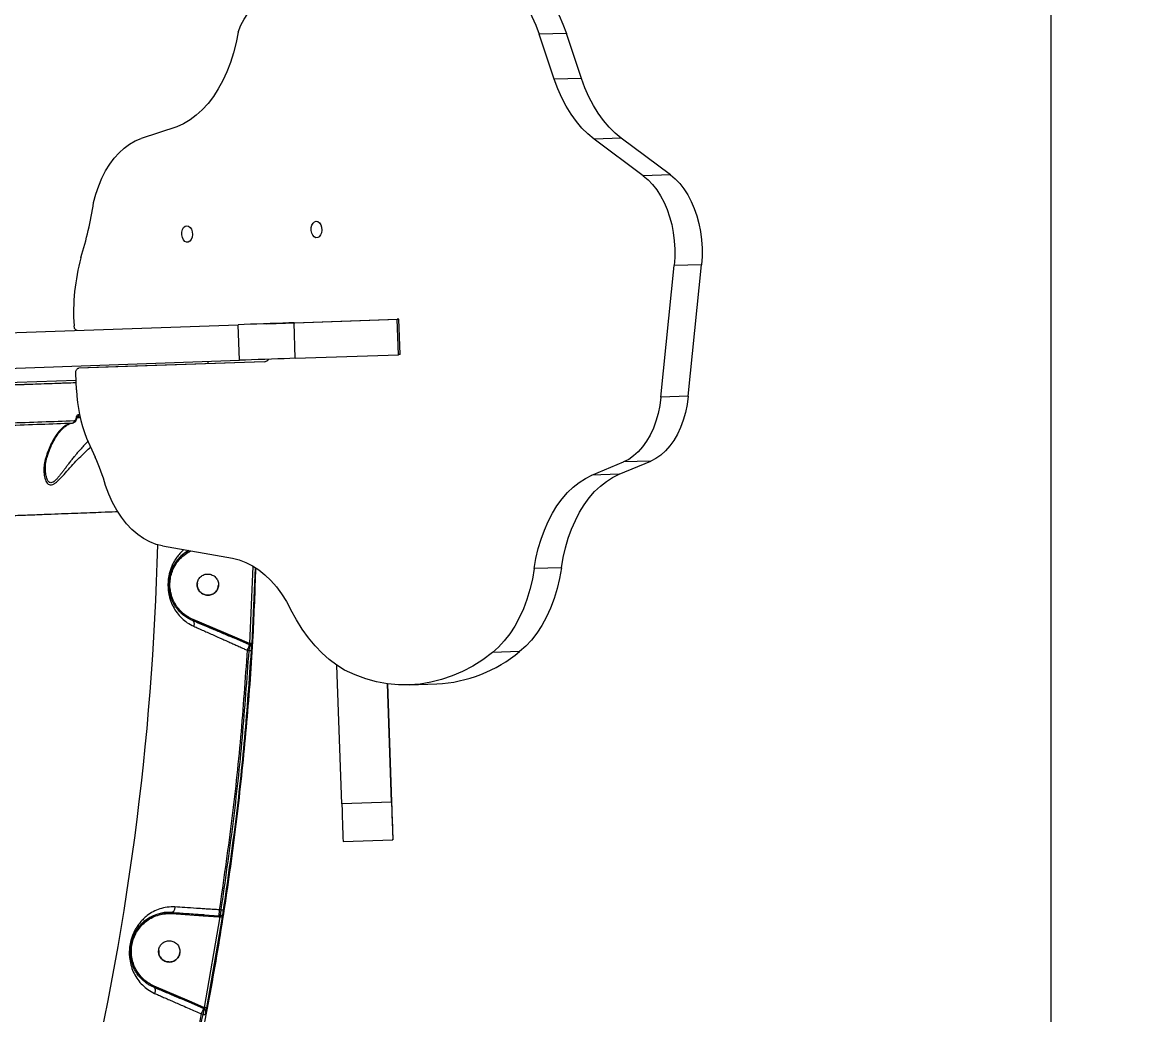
# Model space of a CAD drawing. Header units: millimetres. Extents: x -5713 to 5719, y -6024 to 5481.
# Drawn here: x 2279.6 to 2746.3, y 1201.3 to 1620.3 of the extents above; entities that cross this region are included whole.
import ezdxf

# ---------------------------------------------------------------- set-up
doc = ezdxf.new("R2010")
doc.units = ezdxf.units.MM
for name, color, linetype in [('DIKOM_ОБЪЕКТ', 7, 'Continuous'), ('DIKOM_РАЗМЕР_ЗОНА', 7, 'Continuous'), ('DIKOM_РАЗМЕР_ОБЪЕКТА', 7, 'Continuous')]:
    doc.layers.add(name, color=color, linetype=linetype)
doc.styles.add('style1', font='arial.ttf', dxfattribs={"width": 0.8})
doc.dimstyles.new('1-50', dxfattribs={"dimtxt": 300, "dimasz": 200, "dimexe": 100, "dimexo": 0, "dimgap": 100, "dimtad": 1, "dimdec": 0, "dimtxsty": 'style1', "dimcen": 0, "dimclrd": 7, "dimclre": 7, "dimadec": 1, "dimazin": 2, "dimtfac": 1, "dimtdec": 0, "dimtmove": 1, "dimatfit": 3, "dimfxl": 0, "dimlwd": 25, "dimlwe": 18, "dimarcsym": 0})

# ---------------------------------------------------------------- blocks, each defined once
blk = doc.blocks.new('*D16')
at = {"layer": 'Defpoints', "color": 0, "transparency": 16777216}
for p in [(2713.82, 2377.67), (-3598.04, -60.3), (-3598.04, -5183.86)]:
    blk.add_point(p, dxfattribs=at)
at = {"layer": 'DIKOM_РАЗМЕР_ОБЪЕКТА', "color": 7, "lineweight": 18, "transparency": 16777216}
for p, q in [((2713.82, 2377.67), (2713.82, -5283.86)), ((-3598.04, -60.3), (-3598.04, -5283.86))]:
    blk.add_line(p, q, dxfattribs=at)
at = {"layer": 'DIKOM_РАЗМЕР_ОБЪЕКТА', "color": 7, "lineweight": 25, "transparency": 16777216}
blk.add_line((2513.82, -5183.86), (-3398.04, -5183.86), dxfattribs=at)
at = {"layer": 'DIKOM_РАЗМЕР_ОБЪЕКТА', "color": 7, "transparency": 16777216}
for points in [[(-3398.04, -5150.53), (-3398.04, -5217.2), (-3598.04, -5183.86)], [(2513.82, -5150.53), (2513.82, -5217.2), (2713.82, -5183.86)]]:
    blk.add_solid(points, dxfattribs=at)
at = {"layer": 'DIKOM_РАЗМЕР_ОБЪЕКТА', "color": 0, "transparency": 16777216, "insert": (-444.93, -4930.59), "char_height": 300, "attachment_point": 5, "style": 'style1'}
blk.add_mtext('6300', dxfattribs=at)
blk = doc.blocks.new('*D15')
at = {"layer": 'Defpoints', "color": 0, "transparency": 16777216}
for p in [(-612.28, 3980.94), (4699.87, 3980.94), (684.19, -2271.39)]:
    blk.add_point(p, dxfattribs=at)
at = {"layer": 'DIKOM_РАЗМЕР_ОБЪЕКТА', "color": 7, "lineweight": 18, "transparency": 16777216}
for p, q in [((-612.28, 3980.94), (4799.87, 3980.94)), ((684.19, -2271.39), (4799.87, -2271.39))]:
    blk.add_line(p, q, dxfattribs=at)
at = {"layer": 'DIKOM_РАЗМЕР_ОБЪЕКТА', "color": 7, "lineweight": 25, "transparency": 16777216}
blk.add_line((4699.87, -2071.39), (4699.87, 3780.94), dxfattribs=at)
at = {"layer": 'DIKOM_РАЗМЕР_ОБЪЕКТА', "color": 7, "transparency": 16777216}
for points in [[(4666.54, 3780.94), (4733.21, 3780.94), (4699.87, 3980.94)], [(4666.54, -2071.39), (4733.21, -2071.39), (4699.87, -2271.39)]]:
    blk.add_solid(points, dxfattribs=at)
at = {"layer": 'DIKOM_РАЗМЕР_ОБЪЕКТА', "color": 0, "transparency": 16777216, "insert": (4446.7, 2209.88), "char_height": 300, "attachment_point": 5, "rotation": 90, "style": 'style1'}
blk.add_mtext('6250', dxfattribs=at)
blk = doc.blocks.new('*D13')
at = {"layer": 'Defpoints', "color": 0, "transparency": 16777216}
for p in [(-612.24, 5480.95), (971.69, -4271.39), (5619.37, -4271.39)]:
    blk.add_point(p, dxfattribs=at)
at = {"layer": 'DIKOM_РАЗМЕР_ЗОНА', "color": 7, "lineweight": 18, "transparency": 16777216}
for p, q in [((-612.24, 5480.95), (5719.37, 5480.95)), ((971.69, -4271.39), (5719.37, -4271.39))]:
    blk.add_line(p, q, dxfattribs=at)
at = {"layer": 'DIKOM_РАЗМЕР_ЗОНА', "color": 7, "lineweight": 25, "transparency": 16777216}
blk.add_line((5619.37, 5280.95), (5619.37, -4071.39), dxfattribs=at)
at = {"layer": 'DIKOM_РАЗМЕР_ЗОНА', "color": 7, "transparency": 16777216}
for points in [[(5586.04, 5280.95), (5652.71, 5280.95), (5619.37, 5480.95)], [(5586.04, -4071.39), (5652.71, -4071.39), (5619.37, -4271.39)]]:
    blk.add_solid(points, dxfattribs=at)
at = {"layer": 'DIKOM_РАЗМЕР_ЗОНА', "color": 0, "transparency": 16777216, "insert": (5366.2, 2209.88), "char_height": 300, "attachment_point": 5, "rotation": 90, "style": 'style1'}
blk.add_mtext('9750', dxfattribs=at)

msp = doc.modelspace()

# ---------------------------------------------------------------- linework, layer by layer
at = {"layer": 'DIKOM_ОБЪЕКТ', "color": 7, "linetype": 'Continuous', "lineweight": 15}
for p, q in [((2509.34, 1615.57), (2497.86, 1615.16)), ((2504.24, 1596.17), (2497.86, 1615.16)), ((2515.73, 1596.57), (2509.34, 1615.57)), ((2515.73, 1596.57), (2504.24, 1596.17)), ((2344.89, 1576.11), (2329.84, 1571.15)), ((2532.53, 1571.34), (2521.05, 1570.94)), ((2541.82, 1555.49), (2521.05, 1570.94)), ((2553.3, 1555.89), (2532.53, 1571.34)), ((2553.3, 1555.89), (2541.82, 1555.49)), ((2549.26, 1461.99), (2554.87, 1517.53)), ((2566.35, 1517.93), (2554.87, 1517.53)), ((2560.74, 1462.39), (2566.35, 1517.93)), ((2382.98, 1493.03), (2438.18, 1494.96)), ((2394.41, 1493.43), (2437.94, 1494.95)), ((2394.93, 1478.44), (2394.41, 1493.43)), ((2438.46, 1479.96), (2437.94, 1494.95)), ((2439.17, 1479.98), (2438.65, 1494.97)), ((2266.82, 1488.97), (2370.89, 1492.61)), ((2371.41, 1477.62), (2370.89, 1492.61)), ((2394.93, 1478.44), (2438.46, 1479.96)), ((2267.34, 1473.98), (2371.41, 1477.62)), ((2381.74, 1476.98), (2303.52, 1474.24)), ((2381.75, 1476.98), (2315, 1474.65)), ((2358.01, 1477.15), (2358.04, 1476.15)), ((2302.58, 1465.05), (2302.3, 1472.19)), ((2315, 1474.65), (2303.52, 1474.24)), ((2021.26, 1459.39), (2302.42, 1469.21)), ((2560.74, 1462.39), (2549.26, 1461.99)), ((2304.19, 1453.26), (2302.68, 1453.21)), ((2302.77, 1453.71), (2304.17, 1453.76)), ((2303.56, 1454.73), (2303.98, 1454.74)), ((2300.15, 1450.87), (2301.27, 1451.16)), ((2300.84, 1451.1), (2301.29, 1451.21)), ((2306.86, 1444.69), (2310.52, 1436.65)), ((2520.09, 1429.07), (2533.51, 1434.68)), ((2531.58, 1429.47), (2544.99, 1435.08)), ((2544.99, 1435.08), (2533.51, 1434.68)), ((2531.58, 1429.47), (2520.09, 1429.07)), ((2338.86, 1399.22), (2368.37, 1394.01)), ((2376.96, 1390.6), (2375.57, 1358.07)), ((2377.94, 1390.05), (2376.57, 1358.01)), ((2507.25, 1390.05), (2495.77, 1389.65)), ((2369.27, 1360.24), (2351.6, 1367.71)), ((2369.46, 1360.7), (2351.79, 1368.17)), ((2375.6, 1357.52), (2369.27, 1360.24)), ((2375.57, 1358.07), (2369.46, 1360.7)), ((2375.57, 1358.07), (2375.7, 1357.75)), ((2375.29, 1354.98), (2374.64, 1355.25)), ((2375.81, 1357.43), (2375.6, 1357.52)), ((2489.61, 1354.63), (2478.12, 1354.23)), ((2414.56, 1290.39), (2412.52, 1348.82)), ((2433.8, 1341.1), (2435.83, 1282.97)), ((2435.55, 1291.12), (2433.8, 1341.1)), ((2443.18, 1340.6), (2454.67, 1341)), ((2435.55, 1291.12), (2414.56, 1290.39)), ((2435.83, 1282.97), (2436.09, 1275.49)), ((2415.11, 1274.45), (2436.1, 1275.18)), ((2342.79, 1244.07), (2356.12, 1243.11)), ((2342.83, 1244.56), (2342.83, 1244.56)), ((2342.83, 1244.56), (2356.16, 1243.61)), ((2356.12, 1243.11), (2362.63, 1242.69)), ((2356.16, 1243.61), (2356.56, 1243.59)), ((2363.14, 1242.66), (2356.53, 1204.43)), ((2356.56, 1243.59), (2362.67, 1243.18)), ((2364.13, 1242.5), (2357.51, 1204.25)), ((2362.63, 1242.69), (2362.67, 1243.18)), ((2362.63, 1242.69), (2363.14, 1242.66)), ((2362.67, 1243.18), (2363.25, 1243.14)), ((2363.5, 1245.6), (2362.84, 1245.64)), ((2350.3, 1207.11), (2335.43, 1213.4)), ((2335.23, 1212.94), (2335.24, 1212.94)), ((2350.1, 1206.65), (2335.23, 1212.94)), ((2356.21, 1204.03), (2350.1, 1206.65)), ((2356.4, 1204.49), (2350.3, 1207.11)), ((2356.53, 1204.43), (2356.4, 1204.49)), ((2355.87, 1201.5), (2355.25, 1201.76)), ((2356.59, 1203.87), (2356.21, 1204.03))]:
    msp.add_line(p, q, dxfattribs=at)
at = {"layer": 'DIKOM_ОБЪЕКТ', "color": 7, "linetype": 'Continuous', "lineweight": 15, "flags": 128}
for points in [[(2473.76, 1644.41), (2476.5, 1643.21), (2479.18, 1641.68), (2481.78, 1639.83), (2484.29, 1637.67), (2486.68, 1635.21), (2488.94, 1632.46), (2491.06, 1629.45), (2493.02, 1626.19), (2494.82, 1622.71), (2496.43, 1619.03), (2497.86, 1615.16)], [(2485.24, 1644.81), (2487.99, 1643.61), (2490.67, 1642.09), (2493.27, 1640.23), (2495.77, 1638.07), (2498.16, 1635.61), (2500.42, 1632.86), (2502.54, 1629.85), (2504.51, 1626.59), (2506.3, 1623.11), (2507.92, 1619.43), (2509.34, 1615.57)], [(2370.76, 1616.13), (2371.93, 1618.96), (2373.3, 1621.56), (2374.85, 1623.91), (2376.56, 1625.97), (2378.41, 1627.72), (2380.38, 1629.13), (2382.45, 1630.19), (2384.59, 1630.88), (2386.77, 1631.21), (2388.96, 1631.16), (2391.15, 1630.73), (2393.31, 1629.93), (2395.4, 1628.77)], [(2370.76, 1616.13), (2369.92, 1611.71), (2368.86, 1607.42), (2367.57, 1603.3), (2366.06, 1599.36), (2364.35, 1595.63), (2362.45, 1592.15), (2360.36, 1588.92), (2358.11, 1585.98), (2355.7, 1583.34), (2353.16, 1581.01), (2350.5, 1579.03), (2347.74, 1577.39), (2344.89, 1576.11)], [(2521.05, 1570.94), (2518.43, 1573.1), (2515.92, 1575.58), (2513.55, 1578.36), (2511.33, 1581.44), (2509.28, 1584.78), (2507.4, 1588.37), (2505.72, 1592.17), (2504.24, 1596.17)], [(2532.53, 1571.34), (2529.91, 1573.5), (2527.41, 1575.98), (2525.04, 1578.76), (2522.82, 1581.84), (2520.76, 1585.18), (2518.89, 1588.77), (2517.2, 1592.57), (2515.73, 1596.57)], [(2309.81, 1544.12), (2310.78, 1547.74), (2311.96, 1551.2), (2313.34, 1554.47), (2314.9, 1557.52), (2316.64, 1560.34), (2318.53, 1562.9), (2320.57, 1565.18), (2322.74, 1567.15), (2325.02, 1568.82), (2327.4, 1570.16), (2329.84, 1571.15)], [(2541.82, 1555.49), (2543.83, 1553.8), (2545.73, 1551.81), (2547.5, 1549.54), (2549.12, 1547.01), (2550.57, 1544.25), (2551.84, 1541.29), (2552.92, 1538.15), (2553.8, 1534.87), (2554.46, 1531.48), (2554.9, 1528.02), (2555.12, 1524.51), (2555.11, 1521), (2554.87, 1517.53)], [(2553.3, 1555.89), (2555.31, 1554.2), (2557.21, 1552.21), (2558.98, 1549.94), (2560.6, 1547.41), (2562.06, 1544.65), (2563.33, 1541.69), (2564.41, 1538.55), (2565.28, 1535.27), (2565.94, 1531.88), (2566.38, 1528.42), (2566.6, 1524.91), (2566.59, 1521.41), (2566.35, 1517.93)], [(2403.78, 1536.28), (2404.52, 1536.12), (2405.19, 1535.59), (2405.72, 1534.76), (2406.05, 1533.72), (2406.15, 1532.57), (2406.01, 1531.45), (2405.64, 1530.47), (2405.08, 1529.74), (2404.39, 1529.35), (2403.65, 1529.32), (2402.94, 1529.67), (2402.33, 1530.36), (2401.89, 1531.31), (2401.67, 1532.42), (2401.69, 1533.57), (2401.95, 1534.63), (2402.42, 1535.5), (2403.06, 1536.07), (2403.78, 1536.28)], [(2349.18, 1534.37), (2349.91, 1534.21), (2350.58, 1533.69), (2351.11, 1532.86), (2351.45, 1531.81), (2351.55, 1530.67), (2351.41, 1529.54), (2351.03, 1528.57), (2350.48, 1527.84), (2349.79, 1527.44), (2349.05, 1527.41), (2348.34, 1527.76), (2347.73, 1528.45), (2347.29, 1529.4), (2347.07, 1530.51), (2347.09, 1531.66), (2347.35, 1532.72), (2347.82, 1533.59), (2348.45, 1534.16), (2349.18, 1534.37)], [(2394.41, 1493.43), (2392.15, 1493.35), (2389.67, 1493.26), (2387.04, 1493.17), (2384.3, 1493.08), (2381.51, 1492.98), (2378.72, 1492.88), (2375.98, 1492.78), (2373.35, 1492.69), (2370.89, 1492.61)], [(2438.18, 1494.96), (2438.4, 1494.96), (2438.56, 1494.97), (2438.64, 1494.97), (2438.64, 1494.97), (2438.57, 1494.97), (2438.42, 1494.97), (2438.21, 1494.96), (2437.94, 1494.95)], [(2302.9, 1490.23), (2302.65, 1490.26), (2302.41, 1490.36), (2302.19, 1490.53), (2301.99, 1490.76), (2301.82, 1491.04), (2301.69, 1491.37), (2301.59, 1491.73), (2301.55, 1492.11)], [(2382.98, 1493.03), (2382.31, 1493.01), (2381.85, 1492.99), (2381.61, 1492.98), (2381.57, 1492.98)], [(2439.17, 1479.98), (2439.17, 1479.98), (2439.09, 1479.98), (2438.95, 1479.97), (2438.73, 1479.97), (2438.46, 1479.96)], [(2394.93, 1478.44), (2392.67, 1478.36), (2390.2, 1478.27), (2387.56, 1478.18), (2384.83, 1478.08), (2382.03, 1477.99), (2379.24, 1477.89), (2376.5, 1477.79), (2373.88, 1477.7), (2371.41, 1477.62)], [(2302.3, 1472.19), (2302.31, 1472.58), (2302.37, 1472.96), (2302.48, 1473.31), (2302.63, 1473.62), (2302.81, 1473.88), (2303.03, 1474.07), (2303.27, 1474.2), (2303.52, 1474.24)], [(2549.26, 1461.99), (2548.79, 1458.52), (2548.09, 1455.15), (2547.17, 1451.92), (2546.05, 1448.87), (2544.72, 1446.02), (2543.21, 1443.4), (2541.54, 1441.05), (2539.71, 1438.98), (2537.74, 1437.21), (2535.67, 1435.78), (2533.51, 1434.68)], [(2560.74, 1462.39), (2560.27, 1458.92), (2559.57, 1455.55), (2558.66, 1452.32), (2557.53, 1449.27), (2556.21, 1446.42), (2554.7, 1443.8), (2553.02, 1441.45), (2551.19, 1439.38), (2549.23, 1437.61), (2547.15, 1436.18), (2544.99, 1435.08)], [(2302.56, 1453.4), (2302.62, 1453.38), (2302.67, 1453.36), (2302.71, 1453.35), (2302.73, 1453.33), (2302.74, 1453.31), (2302.74, 1453.31)], [(2495.77, 1389.65), (2496.51, 1393.93), (2497.48, 1398.1), (2498.66, 1402.12), (2500.05, 1405.96), (2501.65, 1409.61), (2503.43, 1413.03), (2505.39, 1416.21), (2507.52, 1419.12), (2509.79, 1421.74), (2512.2, 1424.06), (2514.74, 1426.07), (2517.37, 1427.74), (2520.09, 1429.07)], [(2507.25, 1390.05), (2508, 1394.34), (2508.96, 1398.5), (2510.14, 1402.52), (2511.54, 1406.36), (2513.13, 1410.01), (2514.91, 1413.43), (2516.87, 1416.61), (2519, 1419.52), (2521.28, 1422.14), (2523.69, 1424.46), (2526.22, 1426.47), (2528.85, 1428.14), (2531.58, 1429.47)], [(2338.86, 1399.22), (2336.17, 1399.9), (2333.52, 1400.94), (2330.93, 1402.35), (2328.42, 1404.11), (2326.02, 1406.21), (2323.75, 1408.63), (2321.62, 1411.35), (2319.65, 1414.36), (2317.85, 1417.61), (2316.25, 1421.1), (2314.85, 1424.78)], [(2368.37, 1394.01), (2371.23, 1393.32), (2374.05, 1392.27), (2376.82, 1390.87), (2379.51, 1389.13), (2382.1, 1387.06), (2384.59, 1384.68), (2386.95, 1381.99), (2389.17, 1379.02), (2391.23, 1375.78), (2393.12, 1372.31)], [(2495.77, 1389.65), (2494.99, 1385.16), (2493.96, 1380.81), (2492.69, 1376.62), (2491.19, 1372.62), (2489.48, 1368.85), (2487.56, 1365.32), (2485.45, 1362.08), (2483.16, 1359.13), (2480.71, 1356.51), (2478.12, 1354.23)], [(2507.25, 1390.05), (2506.47, 1385.56), (2505.44, 1381.21), (2504.17, 1377.02), (2502.68, 1373.02), (2500.96, 1369.25), (2499.04, 1365.72), (2496.93, 1362.48), (2494.64, 1359.53), (2492.19, 1356.91), (2489.61, 1354.63)], [(2415.75, 1346.81), (2412.48, 1348.85), (2409.3, 1351.24), (2406.23, 1353.98), (2403.29, 1357.05), (2400.49, 1360.44), (2397.86, 1364.12), (2395.4, 1368.09), (2393.12, 1372.31)], [(2351.79, 1368.17), (2351.75, 1368.08), (2351.72, 1367.99), (2351.68, 1367.91), (2351.65, 1367.84), (2351.63, 1367.79), (2351.61, 1367.74), (2351.6, 1367.72), (2351.6, 1367.71)], [(2351.6, 1367.71), (2351.8, 1367.58), (2351.97, 1367.39), (2352.1, 1367.14), (2352.18, 1366.84), (2352.23, 1366.5), (2352.22, 1366.13), (2352.16, 1365.73), (2352.07, 1365.33)], [(2369.27, 1360.24), (2369.27, 1360.24), (2369.28, 1360.27), (2369.3, 1360.31), (2369.32, 1360.37), (2369.35, 1360.44), (2369.39, 1360.52), (2369.42, 1360.61), (2369.46, 1360.7)], [(2376.57, 1358.01), (2376.54, 1358.01), (2376.48, 1358.01), (2376.39, 1358.02), (2376.26, 1358.03), (2376.11, 1358.04), (2375.94, 1358.05), (2375.76, 1358.06), (2375.57, 1358.07)], [(2375.6, 1357.52), (2375.56, 1357.42), (2375.49, 1357.25), (2375.39, 1357.02), (2375.27, 1356.73), (2375.13, 1356.41), (2374.98, 1356.04), (2374.81, 1355.65), (2374.64, 1355.25)], [(2376.28, 1354.91), (2376.26, 1354.92), (2376.2, 1354.92), (2376.1, 1354.93), (2375.98, 1354.93), (2375.83, 1354.94), (2375.66, 1354.95), (2375.48, 1354.96), (2375.29, 1354.98)], [(2375.7, 1357.75), (2375.68, 1357.71), (2375.67, 1357.67), (2375.65, 1357.63), (2375.64, 1357.6), (2375.62, 1357.57), (2375.62, 1357.55), (2375.61, 1357.53), (2375.6, 1357.52)], [(2376.52, 1357.26), (2376.5, 1357.34), (2376.46, 1357.42), (2376.38, 1357.49), (2376.28, 1357.56), (2376.16, 1357.63), (2376.02, 1357.68), (2375.87, 1357.72), (2375.7, 1357.75)], [(2478.12, 1354.23), (2474.02, 1351.2), (2469.82, 1348.54), (2465.51, 1346.25), (2461.13, 1344.34), (2456.67, 1342.81), (2452.16, 1341.68), (2447.6, 1340.94), (2443.02, 1340.59), (2438.43, 1340.64), (2433.84, 1341.09), (2429.26, 1341.94), (2424.71, 1343.18), (2420.2, 1344.8), (2415.75, 1346.81)], [(2414.56, 1290.39), (2414.66, 1287.41), (2414.76, 1284.7), (2414.84, 1282.27), (2414.92, 1280.15), (2414.98, 1278.34), (2415.03, 1276.87), (2415.07, 1275.74), (2415.1, 1274.96), (2415.11, 1274.53), (2415.11, 1274.45)], [(2435.55, 1291.12), (2435.65, 1288.14), (2435.74, 1285.43), (2435.83, 1283), (2435.9, 1280.88), (2435.97, 1279.08), (2436.02, 1277.6), (2436.06, 1276.47), (2436.08, 1275.69), (2436.1, 1275.27), (2436.1, 1275.2), (2436.09, 1275.49)], [(2356.12, 1243.11), (2356.13, 1243.21), (2356.14, 1243.31), (2356.14, 1243.39), (2356.15, 1243.47), (2356.15, 1243.53), (2356.16, 1243.58), (2356.16, 1243.6), (2356.16, 1243.61)], [(2362.84, 1245.64), (2362.81, 1245.21), (2362.78, 1244.79), (2362.75, 1244.39), (2362.73, 1244.03), (2362.71, 1243.73), (2362.69, 1243.48), (2362.67, 1243.29), (2362.67, 1243.18)], [(2364.13, 1242.5), (2364.1, 1242.51), (2364.04, 1242.51), (2363.95, 1242.53), (2363.83, 1242.55), (2363.68, 1242.57), (2363.51, 1242.6), (2363.33, 1242.63), (2363.14, 1242.66)], [(2364.49, 1245.44), (2364.46, 1245.45), (2364.4, 1245.46), (2364.31, 1245.47), (2364.19, 1245.49), (2364.04, 1245.51), (2363.87, 1245.54), (2363.69, 1245.57), (2363.5, 1245.6)], [(2350.3, 1207.11), (2350.26, 1207.02), (2350.22, 1206.94), (2350.19, 1206.86), (2350.16, 1206.79), (2350.13, 1206.73), (2350.12, 1206.69), (2350.1, 1206.66), (2350.1, 1206.65)], [(2356.21, 1204.03), (2356.22, 1204.05), (2356.23, 1204.09), (2356.25, 1204.13), (2356.28, 1204.19), (2356.3, 1204.26), (2356.33, 1204.33), (2356.37, 1204.41), (2356.4, 1204.49)], [(2357.51, 1204.25), (2357.48, 1204.25), (2357.42, 1204.26), (2357.33, 1204.28), (2357.21, 1204.3), (2357.06, 1204.33), (2356.89, 1204.36), (2356.71, 1204.4), (2356.53, 1204.43)], [(2356.21, 1204.03), (2356.17, 1203.93), (2356.1, 1203.76), (2356, 1203.53), (2355.88, 1203.25), (2355.74, 1202.92), (2355.58, 1202.55), (2355.42, 1202.16), (2355.25, 1201.76)], [(2356.85, 1201.31), (2356.83, 1201.32), (2356.77, 1201.33), (2356.67, 1201.35), (2356.55, 1201.37), (2356.4, 1201.4), (2356.24, 1201.43), (2356.06, 1201.46), (2355.87, 1201.5)]]:
    msp.add_lwpolyline(points, dxfattribs=at)
at = {"layer": 'DIKOM_ОБЪЕКТ', "color": 7, "linetype": 'Continuous', "lineweight": 15}
for centre, radius, start, end in [((2150.89, 1568.36), 160.75, 342.8219, 351.3296), ((2389.5, 1497.7), 88.13, 164.7513, 183.6368), ((2381.53, 1479.96), 2.99, 273.9536, 320.2991), ((2365.33, 1467.61), 62.8, 182.3354, 201.4029), ((2300.66, 1452.01), 0.93, 281.2356, 6.2126), ((2302.61, 1454.63), 0.951, 288.803, 5.7701), ((2238.44, 1403.62), 79.29, 15.4785, 24.6155), ((1168.94, 1429.62), 1168.37, 334.22698, 358.53069), ((2358.02, 1382.91), 16.5, 119.4739, 174.6099), ((2375.43, 1356.51), 0.995, 357.1695, 67.5255), ((2451.62, 1400.4), 59.48, 272.9363, 309.6885), ((2341.75, 1228.1), 16.5, 86.2628, 174.6099), ((2363.33, 1244.14), 0.999, 265.8406, 350.42), ((2356.2, 1202.95), 0.997, 349.8777, 67.3411)]:
    msp.add_arc(centre, radius, start, end, dxfattribs=at)
for points, knots in [([(2017.83, 1458.27), (2018.05, 1458.27), (2023.32, 1458.46), (2033.63, 1458.82), (2048.76, 1459.35), (2065.97, 1459.95), (2085.21, 1460.62), (2106.36, 1461.36), (2127.37, 1462.09), (2148.15, 1462.82), (2164.06, 1463.37), (2175.35, 1463.77), (2182.19, 1464.01), (2188.98, 1464.24), (2195.71, 1464.48), (2202.38, 1464.71), (2208.98, 1464.94), (2219.35, 1465.3), (2233.24, 1465.79), (2249.65, 1466.36), (2264.93, 1466.9), (2279.04, 1467.39), (2291.65, 1467.83), (2299.12, 1468.09), (2302.46, 1468.21)], [0, 0, 0, 0, 0.001929, 0.04637, 0.091256, 0.136588, 0.200798, 0.26588, 0.331835, 0.398663, 0.466364, 0.489669, 0.513064, 0.536549, 0.560125, 0.583791, 0.607547, 0.631393, 0.697428, 0.764145, 0.825389, 0.887197, 0.949568, 1, 1, 1, 1]), ([(2017.84, 1458.27), (2023.55, 1458.47), (2035.66, 1458.89), (2053.55, 1459.52), (2071.58, 1460.15), (2089.08, 1460.76), (2102.88, 1461.24), (2113.09, 1461.6), (2119.81, 1461.83), (2126.49, 1462.06), (2133.13, 1462.3), (2139.73, 1462.53), (2149.35, 1462.86), (2161.86, 1463.3), (2177, 1463.83), (2191.73, 1464.34), (2206.01, 1464.84), (2219.78, 1465.32), (2233, 1465.78), (2245.62, 1466.22), (2257.58, 1466.64), (2268.84, 1467.04), (2279.36, 1467.4), (2289.04, 1467.74), (2296.8, 1468.01), (2300.92, 1468.16), (2302.46, 1468.21)], [0, 0, 0, 0, 0.046201, 0.097863, 0.146561, 0.195723, 0.245349, 0.264974, 0.28467, 0.304438, 0.324278, 0.344189, 0.364172, 0.412421, 0.461059, 0.510087, 0.559504, 0.609311, 0.659506, 0.710092, 0.761066, 0.81243, 0.864183, 0.916325, 0.968857, 1, 1, 1, 1]), ([(2242.97, 1450.06), (2248.25, 1450.24), (2258.88, 1450.62), (2273.88, 1451.14), (2288.29, 1451.65), (2297.13, 1451.95), (2301.58, 1452.11)], [0, 0, 0, 0, 0.24551, 0.494014, 0.74551, 1, 1, 1, 1]), ([(2301.22, 1451.16), (2301.42, 1451.24), (2301.82, 1451.41), (2302.3, 1451.92), (2302.63, 1452.56), (2302.7, 1453.06), (2302.74, 1453.31)], [0, 0, 0, 0, 0.252535, 0.504644, 0.755069, 1, 1, 1, 1]), ([(2301.58, 1452.11), (2301.7, 1452.13), (2301.92, 1452.17), (2302.22, 1452.42), (2302.42, 1452.77), (2302.53, 1453.11), (2302.55, 1453.3), (2302.56, 1453.4)], [0, 0, 0, 0, 0.249134, 0.499192, 0.749136, 0.875757, 1, 1, 1, 1]), ([(2302.56, 1453.4), (2302.57, 1453.49), (2302.59, 1453.69), (2302.7, 1454.05), (2302.9, 1454.4), (2303.21, 1454.67), (2303.44, 1454.71), (2303.56, 1454.73)], [0, 0, 0, 0, 0.123569, 0.250444, 0.500156, 0.749998, 1, 1, 1, 1]), ([(2302.74, 1453.31), (2302.74, 1453.36), (2302.75, 1453.46), (2302.8, 1453.62), (2302.87, 1453.74), (2302.91, 1453.77), (2302.91, 1453.75), (2302.91, 1453.75)], [0, 0, 0, 0, 0.127167, 0.259941, 0.546036, 0.856338, 1, 1, 1, 1]), ([(2242.36, 1449.05), (2247.74, 1449.24), (2258.47, 1449.61), (2273.49, 1450.14), (2287.75, 1450.64), (2296.47, 1450.94), (2300.84, 1451.1)], [0, 0, 0, 0, 0.250351, 0.500001, 0.74965, 1, 1, 1, 1]), ([(2300.84, 1451.1), (2300.13, 1450.92), (2298.71, 1450.57), (2296.65, 1449.13), (2294.83, 1447.21), (2293.27, 1444.95), (2291.94, 1442.5), (2290.69, 1439.69), (2289.96, 1437.48), (2289.6, 1436.37)], [0, 0, 0, 0, 0.166653, 0.332513, 0.499562, 0.625029, 0.749784, 0.874868, 1, 1, 1, 1]), ([(2290.24, 1436.96), (2290.6, 1438.01), (2291.27, 1439.94), (2292.3, 1442.24), (2293.19, 1443.95), (2293.91, 1445.17), (2294.51, 1446.08), (2295.13, 1446.94), (2295.92, 1447.92), (2296.97, 1449), (2298.2, 1450.02), (2299.08, 1450.45), (2299.53, 1450.68)], [0, 0, 0, 0, 0.137823, 0.255513, 0.35251, 0.429422, 0.486444, 0.538943, 0.623661, 0.731458, 0.861628, 1, 1, 1, 1]), ([(2307.44, 1443.43), (2306.95, 1442.92), (2305.95, 1441.9), (2304.64, 1440.45), (2303.45, 1439.09), (2302.46, 1437.92), (2301.44, 1436.66), (2300.4, 1435.35), (2299.4, 1434.05), (2298.44, 1432.79), (2297.58, 1431.64), (2296.68, 1430.44), (2295.81, 1429.31), (2294.92, 1428.2), (2294.03, 1427.2), (2293.13, 1426.37), (2292.23, 1425.86), (2291.55, 1425.86), (2291.09, 1426.1), (2290.79, 1426.38), (2290.53, 1426.75), (2290.19, 1427.38), (2289.84, 1428.41), (2289.56, 1429.87), (2289.5, 1430.94), (2289.47, 1431.49)], [0, 0, 0, 0, 0.057648, 0.11748, 0.159548, 0.205889, 0.243382, 0.293662, 0.346002, 0.381363, 0.42924, 0.469692, 0.513929, 0.558093, 0.602484, 0.646687, 0.690946, 0.735195, 0.756717, 0.77956, 0.800751, 0.823684, 0.879534, 0.938388, 1, 1, 1, 1]), ([(2289.6, 1436.37), (2289.37, 1435.47), (2288.91, 1433.66), (2288.77, 1430.94), (2289.04, 1428.32), (2289.71, 1426.37), (2290.61, 1425.28), (2291.52, 1424.89), (2292.62, 1425.12), (2293.79, 1425.86), (2294.97, 1426.91), (2296.55, 1428.52), (2298.55, 1430.76), (2301.05, 1433.56), (2303.69, 1436.36), (2306.19, 1438.86), (2307.86, 1440.35), (2308.55, 1440.97)], [0, 0, 0, 0, 0.083378, 0.167796, 0.25297, 0.339276, 0.383076, 0.427378, 0.471778, 0.515921, 0.559646, 0.602835, 0.68853, 0.772835, 0.856591, 0.940604, 1, 1, 1, 1]), ([(2289.47, 1431.49), (2289.48, 1432.51), (2289.52, 1434.45), (2290.06, 1436.27), (2290.32, 1437.14)], [0, 0, 0, 0, 0.522342, 1, 1, 1, 1]), ([(2289.6, 1436.37), (2289.74, 1436.46), (2290.03, 1436.65), (2290.24, 1436.93), (2290.27, 1437.1), (2290.28, 1437.13)], [0, 0, 0, 0, 0.45518, 0.927691, 1, 1, 1, 1]), ([(2320.12, 1413.64), (2319.75, 1413.62), (2317.66, 1413.54), (2313.69, 1413.39), (2308.35, 1413.18), (2303.21, 1412.99), (2297.75, 1412.78), (2291.98, 1412.55), (2285.9, 1412.32), (2279.53, 1412.08), (2270.98, 1411.74), (2259.9, 1411.32), (2245.93, 1410.77), (2231.22, 1410.2), (2218, 1409.69), (2206.66, 1409.24), (2197.44, 1408.88), (2188.06, 1408.51), (2178.54, 1408.14), (2168.88, 1407.76), (2159.11, 1407.37), (2148.34, 1406.94), (2136.54, 1406.47), (2123.7, 1405.96), (2110.76, 1405.44), (2097.74, 1404.92), (2084.67, 1404.39), (2071.32, 1403.85), (2057.7, 1403.3), (2043.83, 1402.73), (2029.97, 1402.16), (2016.15, 1401.58), (2002.38, 1401.01), (1987.49, 1400.39), (1971.48, 1399.71), (1954.39, 1398.99), (1937.45, 1398.26), (1920.72, 1397.54), (1902.58, 1396.75), (1883.08, 1395.88), (1862.32, 1394.95), (1841.9, 1394.03), (1828.62, 1393.41), (1821.99, 1393.1)], [0, 0, 0, 0, 0.005728, 0.033074, 0.053149, 0.07312, 0.092988, 0.112752, 0.132412, 0.151969, 0.171422, 0.207503, 0.243125, 0.278287, 0.312991, 0.332617, 0.352093, 0.37142, 0.390597, 0.409624, 0.428501, 0.447228, 0.470869, 0.494277, 0.517451, 0.540391, 0.563097, 0.585569, 0.609087, 0.632384, 0.655459, 0.678312, 0.700943, 0.723353, 0.751467, 0.779328, 0.806935, 0.834289, 0.86139, 0.896251, 0.930974, 0.965557, 1, 1, 1, 1]), ([(2347.9, 1397.63), (2347.56, 1397.34), (2346.71, 1396.61), (2345.53, 1395.27), (2344.41, 1393.73), (2343.52, 1392.22), (2342.81, 1390.73), (2342.21, 1389.17), (2341.72, 1387.45), (2341.37, 1385.65), (2341.19, 1383.76), (2341.19, 1381.87), (2341.35, 1380.03), (2341.68, 1378.26), (2342.13, 1376.63), (2342.7, 1375.06), (2343.6, 1373.15), (2344.96, 1370.97), (2346.95, 1368.71), (2349.28, 1366.75), (2351.14, 1365.8), (2352.07, 1365.33)], [0, 0, 0, 0, 0.037094, 0.09421, 0.150246, 0.193975, 0.235336, 0.279467, 0.32054, 0.364155, 0.405966, 0.447759, 0.491059, 0.532265, 0.576546, 0.617799, 0.661528, 0.745844, 0.830867, 0.915247, 1, 1, 1, 1]), ([(2341.55, 1383.82), (2341.55, 1383.83), (2341.55, 1384.43), (2341.69, 1385.32), (2341.9, 1386.44), (2342.15, 1387.48), (2342.56, 1388.75), (2343.16, 1390.12), (2343.85, 1391.4), (2344.45, 1392.31), (2344.93, 1392.95), (2345.26, 1393.37), (2345.6, 1393.77), (2345.96, 1394.17), (2346.24, 1394.46), (2346.55, 1394.76), (2346.91, 1395.11), (2347.42, 1395.55), (2347.93, 1395.96), (2348.71, 1396.55), (2349.38, 1396.95), (2349.91, 1397.27)], [0, 0, 0, 0, 0.00128, 0.089072, 0.132182, 0.177572, 0.259852, 0.353506, 0.441468, 0.528974, 0.562191, 0.597821, 0.631685, 0.665648, 0.704516, 0.713625, 0.750246, 0.8055, 0.846366, 0.880131, 1, 1, 1, 1]), ([(2351.79, 1368.17), (2350.99, 1368.55), (2349.35, 1369.34), (2347.15, 1371.06), (2345.21, 1373.17), (2343.66, 1375.65), (2342.59, 1378.37), (2342.03, 1381.19), (2341.98, 1383.98), (2342.39, 1386.66), (2343.24, 1389.23), (2344.55, 1391.69), (2346.33, 1393.95), (2348.41, 1395.83), (2350, 1396.71), (2350.75, 1397.12)], [0, 0, 0, 0, 0.073287, 0.150068, 0.22937, 0.309995, 0.390619, 0.469921, 0.546702, 0.619989, 0.693276, 0.770058, 0.849359, 0.929984, 1, 1, 1, 1]), ([(2378.19, 1389.91), (2377.85, 1380.35), (2377.07, 1358.62), (2374.55, 1324.78), (2370.88, 1288.63), (2366.13, 1252.83), (2360.36, 1217.39), (2353.54, 1182.14), (2345.63, 1146.9), (2336.62, 1111.7), (2326.48, 1076.58), (2315.29, 1041.78), (2303.05, 1007.34), (2289.86, 973.48), (2275.75, 940.23), (2260.73, 907.63), (2244.82, 875.44), (2233.42, 854.4), (2227.71, 843.88)], [0, 0, 0, 0, 0.050175, 0.114106, 0.178036, 0.240825, 0.303614, 0.366403, 0.429192, 0.493122, 0.557053, 0.620983, 0.684914, 0.748844, 0.811633, 0.874422, 0.937211, 1, 1, 1, 1]), ([(2351.6, 1367.71), (2351.27, 1367.85), (2350.6, 1368.15), (2349.65, 1368.67), (2348.75, 1369.24), (2347.87, 1369.88), (2346.97, 1370.63), (2346.06, 1371.51), (2345.19, 1372.51), (2344.39, 1373.58), (2343.67, 1374.72), (2343.04, 1375.95), (2342.47, 1377.31), (2342.02, 1378.78), (2341.69, 1380.37), (2341.5, 1382.04), (2341.53, 1383.23), (2341.55, 1383.82)], [0, 0, 0, 0, 0.054506, 0.112531, 0.167809, 0.222956, 0.285131, 0.356746, 0.428356, 0.499538, 0.57055, 0.641732, 0.713507, 0.790033, 0.857442, 0.929293, 1, 1, 1, 1]), ([(2353.62, 1383.33), (2353.58, 1382.95), (2353.48, 1381.98), (2354.1, 1380.5), (2355.3, 1379.14), (2356.41, 1378.73), (2356.97, 1378.53)], [0, 0, 0, 0, 0.175913, 0.450609, 0.725304, 1, 1, 1, 1]), ([(2356.97, 1378.53), (2357.56, 1378.46), (2358.74, 1378.32), (2360.44, 1378.98), (2361.73, 1380.19), (2362.43, 1381.47), (2362.42, 1382.27), (2362.42, 1382.49)], [0, 0, 0, 0, 0.229378, 0.458757, 0.688135, 0.917514, 1, 1, 1, 1]), ([(2369.27, 1360.24), (2367.71, 1360.89), (2364.59, 1362.22), (2360.05, 1364.13), (2355.66, 1365.99), (2352.95, 1367.14), (2351.6, 1367.71)], [0, 0, 0, 0, 0.248538, 0.499177, 0.749392, 1, 1, 1, 1]), ([(2352.07, 1365.33), (2352.72, 1365.04), (2354.05, 1364.44), (2356.14, 1363.51), (2358.31, 1362.54), (2360.55, 1361.54), (2362.57, 1360.63), (2364.4, 1359.82), (2366.01, 1359.1), (2367.68, 1358.35), (2369.4, 1357.59), (2371.22, 1356.78), (2372.98, 1355.99), (2374.16, 1355.46), (2374.64, 1355.25)], [0, 0, 0, 0, 0.096926, 0.198555, 0.297857, 0.396517, 0.502147, 0.564653, 0.633956, 0.71006, 0.778232, 0.8524, 0.939303, 1, 1, 1, 1]), ([(2374.64, 1355.25), (2373.78, 1343.02), (2372.05, 1318.58), (2368.11, 1282.02), (2364.6, 1257.77), (2362.84, 1245.64)], [0, 0, 0, 0, 0.333385, 0.666615, 1, 1, 1, 1]), ([(2375.29, 1354.98), (2374.42, 1342.78), (2372.69, 1318.38), (2368.76, 1281.9), (2365.25, 1257.7), (2363.5, 1245.6)], [0, 0, 0, 0, 0.333385, 0.666615, 1, 1, 1, 1]), ([(2375.81, 1357.43), (2375.79, 1357.36), (2375.75, 1357.2), (2375.62, 1356.62), (2375.46, 1355.85), (2375.34, 1355.27), (2375.29, 1354.98)], [0, 0, 0, 0, 0.243041, 0.499865, 0.749769, 1, 1, 1, 1]), ([(2375.7, 1357.75), (2375.72, 1357.72), (2375.75, 1357.64), (2375.78, 1357.54), (2375.81, 1357.46), (2375.81, 1357.44), (2375.81, 1357.43)], [0, 0, 0, 0, 0.268196, 0.500565, 0.762299, 1, 1, 1, 1]), ([(2376.43, 1356.46), (2376.42, 1356.41), (2376.4, 1356.31), (2376.36, 1355.94), (2376.32, 1355.46), (2376.3, 1355.1), (2376.28, 1354.91)], [0, 0, 0, 0, 0.24979, 0.499674, 0.749633, 1, 1, 1, 1]), ([(2376.52, 1357.26), (2376.51, 1357.16), (2376.49, 1356.96), (2376.47, 1356.72), (2376.45, 1356.54), (2376.43, 1356.49), (2376.43, 1356.46)], [0, 0, 0, 0, 0.251889, 0.50042, 0.751071, 1, 1, 1, 1]), ([(2376.57, 1358.01), (2376.56, 1357.88), (2376.54, 1357.62), (2376.52, 1357.38), (2376.52, 1357.26)], [0, 0, 0, 0, 0.502316, 1, 1, 1, 1]), ([(2344.15, 1246.88), (2343.04, 1246.88), (2340.81, 1246.88), (2337.74, 1246.12), (2334.92, 1244.91), (2332.66, 1243.44), (2330.87, 1241.89), (2329.46, 1240.38), (2328.29, 1238.81), (2327.34, 1237.24), (2326.57, 1235.68), (2325.92, 1234.01), (2325.4, 1232.2), (2325.04, 1230.33), (2324.87, 1228.46), (2324.87, 1226.63), (2325.08, 1224.31), (2325.68, 1221.63), (2326.83, 1218.77), (2328.37, 1216.18), (2330.34, 1213.88), (2332.68, 1211.87), (2334.59, 1210.89), (2335.54, 1210.4)], [0, 0, 0, 0, 0.062898, 0.125498, 0.187676, 0.250382, 0.292228, 0.334301, 0.375421, 0.407858, 0.438105, 0.470526, 0.501124, 0.532383, 0.564078, 0.594254, 0.626553, 0.688845, 0.750575, 0.812925, 0.875078, 0.937509, 1, 1, 1, 1]), ([(2344.15, 1246.88), (2344.13, 1246.68), (2344.08, 1246.28), (2343.93, 1245.73), (2343.74, 1245.29), (2343.47, 1244.87), (2343.16, 1244.59), (2342.93, 1244.57), (2342.83, 1244.56)], [0, 0, 0, 0, 0.159977, 0.318014, 0.468336, 0.606372, 0.835003, 1, 1, 1, 1]), ([(2362.84, 1245.64), (2362.03, 1245.7), (2360.41, 1245.8), (2357.99, 1245.96), (2355.59, 1246.12), (2352.32, 1246.34), (2348.43, 1246.6), (2345.51, 1246.79), (2344.15, 1246.88)], [0, 0, 0, 0, 0.125294, 0.250588, 0.375058, 0.499421, 0.76698, 1, 1, 1, 1]), ([(2325.26, 1228.56), (2325.29, 1229.14), (2325.36, 1230.31), (2325.67, 1231.89), (2326.04, 1233.19), (2326.43, 1234.26), (2326.86, 1235.22), (2327.32, 1236.12), (2327.83, 1236.98), (2328.41, 1237.83), (2329.07, 1238.67), (2329.79, 1239.48), (2330.57, 1240.25), (2331.39, 1240.96), (2332.27, 1241.62), (2333.19, 1242.22), (2334.13, 1242.75), (2335.09, 1243.21), (2336.08, 1243.6), (2337.62, 1244.11), (2339.81, 1244.6), (2341.82, 1244.57), (2342.83, 1244.56)], [0, 0, 0, 0, 0.055788, 0.11146, 0.148111, 0.185136, 0.223166, 0.256934, 0.293936, 0.334278, 0.374556, 0.420358, 0.466028, 0.509079, 0.555968, 0.604878, 0.646496, 0.691118, 0.736211, 0.777535, 0.888563, 1, 1, 1, 1]), ([(2335.43, 1213.4), (2334.63, 1213.79), (2333.01, 1214.58), (2330.83, 1216.3), (2328.9, 1218.42), (2327.37, 1220.89), (2326.31, 1223.6), (2325.76, 1226.41), (2325.71, 1229.18), (2326.12, 1231.85), (2326.97, 1234.42), (2328.27, 1236.87), (2330.03, 1239.12), (2332.21, 1241.05), (2334.7, 1242.56), (2337.37, 1243.57), (2340.1, 1244.11), (2341.91, 1244.08), (2342.79, 1244.07)], [0, 0, 0, 0, 0.059133, 0.121061, 0.185002, 0.25, 0.314998, 0.378939, 0.440867, 0.5, 0.559133, 0.621061, 0.685002, 0.75, 0.814998, 0.878939, 0.940867, 1, 1, 1, 1]), ([(2342.83, 1244.56), (2344.97, 1244.41), (2349.23, 1244.11), (2353.86, 1243.78), (2356.16, 1243.61)], [0, 0, 0, 0, 0.502285, 1, 1, 1, 1]), ([(2363.25, 1243.14), (2363.26, 1243.13), (2363.26, 1243.09), (2363.24, 1242.98), (2363.2, 1242.83), (2363.16, 1242.72), (2363.14, 1242.66)], [0, 0, 0, 0, 0.247614, 0.499903, 0.732583, 1, 1, 1, 1]), ([(2363.5, 1245.6), (2363.47, 1245.29), (2363.4, 1244.71), (2363.32, 1243.95), (2363.26, 1243.38), (2363.26, 1243.22), (2363.25, 1243.14)], [0, 0, 0, 0, 0.263833, 0.499942, 0.750707, 1, 1, 1, 1]), ([(2364.31, 1243.97), (2364.31, 1243.93), (2364.31, 1243.83), (2364.27, 1243.48), (2364.21, 1243.02), (2364.15, 1242.68), (2364.13, 1242.5)], [0, 0, 0, 0, 0.250094, 0.500042, 0.750003, 1, 1, 1, 1]), ([(2364.49, 1245.44), (2364.46, 1245.27), (2364.41, 1244.92), (2364.35, 1244.46), (2364.31, 1244.11), (2364.31, 1244.02), (2364.31, 1243.97)], [0, 0, 0, 0, 0.249996, 0.499956, 0.749905, 1, 1, 1, 1]), ([(2335.24, 1212.94), (2334.81, 1213.14), (2333.93, 1213.54), (2332.74, 1214.26), (2331.6, 1215.06), (2330.49, 1216.01), (2329.34, 1217.18), (2328.25, 1218.56), (2327.27, 1220.12), (2326.49, 1221.75), (2325.87, 1223.48), (2325.48, 1225.19), (2325.26, 1226.87), (2325.26, 1228), (2325.26, 1228.56)], [0, 0, 0, 0, 0.069599, 0.143334, 0.211755, 0.286562, 0.374687, 0.47691, 0.572209, 0.672137, 0.765894, 0.856722, 0.92856, 1, 1, 1, 1]), ([(2337.35, 1228.52), (2337.31, 1228.14), (2337.21, 1227.18), (2337.83, 1225.69), (2339.03, 1224.33), (2340.14, 1223.93), (2340.7, 1223.72)], [0, 0, 0, 0, 0.175913, 0.450609, 0.725304, 1, 1, 1, 1]), ([(2340.7, 1223.72), (2341.29, 1223.65), (2342.46, 1223.51), (2344.17, 1224.17), (2345.46, 1225.38), (2346.16, 1226.67), (2346.15, 1227.47), (2346.15, 1227.68)], [0, 0, 0, 0, 0.229378, 0.458757, 0.688135, 0.917514, 1, 1, 1, 1]), ([(2350.1, 1206.65), (2348.37, 1207.39), (2344.9, 1208.85), (2339.89, 1210.97), (2336.79, 1212.28), (2335.23, 1212.94)], [0, 0, 0, 0, 0.332327, 0.66597, 1, 1, 1, 1]), ([(2335.24, 1212.94), (2335.33, 1212.89), (2335.54, 1212.76), (2335.72, 1212.39), (2335.8, 1211.93), (2335.79, 1211.47), (2335.72, 1210.95), (2335.6, 1210.58), (2335.54, 1210.4)], [0, 0, 0, 0, 0.165341, 0.39341, 0.530831, 0.680684, 0.838845, 1, 1, 1, 1]), ([(2335.54, 1210.4), (2336.08, 1210.16), (2337.18, 1209.68), (2338.93, 1208.91), (2340.84, 1208.08), (2342.89, 1207.18), (2345.08, 1206.22), (2347.49, 1205.16), (2350.03, 1204.05), (2352.67, 1202.89), (2354.39, 1202.14), (2355.25, 1201.76)], [0, 0, 0, 0, 0.089445, 0.184381, 0.284814, 0.390745, 0.502179, 0.615678, 0.750527, 0.875252, 1, 1, 1, 1]), ([(2356.53, 1204.43), (2356.54, 1204.36), (2356.56, 1204.24), (2356.58, 1204.09), (2356.59, 1204), (2356.59, 1203.94), (2356.59, 1203.89), (2356.59, 1203.88), (2356.59, 1203.87)], [0, 0, 0, 0, 0.280583, 0.499719, 0.634396, 0.761769, 0.883137, 1, 1, 1, 1]), ([(2357.51, 1204.25), (2357.47, 1204.07), (2357.41, 1203.72), (2357.31, 1203.27), (2357.23, 1202.91), (2357.2, 1202.82), (2357.18, 1202.78)], [0, 0, 0, 0, 0.250515, 0.500113, 0.750065, 1, 1, 1, 1]), ([(2355.25, 1201.76), (2352.82, 1189.69), (2347.95, 1165.56), (2339.33, 1129.65), (2332.71, 1105.94), (2329.4, 1094.08)], [0, 0, 0, 0, 0.333385, 0.666615, 1, 1, 1, 1]), ([(2355.87, 1201.5), (2353.44, 1189.46), (2348.58, 1165.37), (2339.98, 1129.53), (2333.37, 1105.86), (2330.07, 1094.03)], [0, 0, 0, 0, 0.333385, 0.666615, 1, 1, 1, 1]), ([(2356.59, 1203.87), (2356.56, 1203.8), (2356.5, 1203.66), (2356.34, 1203.11), (2356.12, 1202.38), (2355.96, 1201.81), (2355.87, 1201.5)], [0, 0, 0, 0, 0.244791, 0.499963, 0.725355, 1, 1, 1, 1]), ([(2357.18, 1202.78), (2357.17, 1202.73), (2357.14, 1202.64), (2357.05, 1202.29), (2356.95, 1201.83), (2356.89, 1201.49), (2356.85, 1201.31)], [0, 0, 0, 0, 0.249939, 0.499891, 0.749494, 1, 1, 1, 1])]:
    msp.add_open_spline(points, degree=3, knots=knots, dxfattribs=at)
for points in [[(2356.97, 1378.53), (2356.41, 1378.73), (2355.3, 1379.14), (2354.09, 1380.5), (2353.46, 1382.18), (2353.53, 1383.98), (2354.29, 1385.62), (2355.61, 1386.83), (2357.31, 1387.5), (2358.48, 1387.35), (2359.07, 1387.28)], [(2359.07, 1387.28), (2359.63, 1387.08), (2360.74, 1386.67), (2361.96, 1385.31), (2362.58, 1383.63), (2362.51, 1381.83), (2361.76, 1380.19), (2360.44, 1378.98), (2358.74, 1378.31), (2357.56, 1378.46), (2356.97, 1378.53)], [(2376.28, 1354.91), (2375.42, 1342.71), (2373.68, 1318.29), (2369.75, 1281.78), (2366.24, 1257.56), (2364.49, 1245.44)], [(2342.79, 1244.07), (2342.8, 1244.13), (2342.81, 1244.26), (2342.82, 1244.43), (2342.83, 1244.54), (2342.83, 1244.56), (2342.83, 1244.56)], [(2340.7, 1223.72), (2340.14, 1223.93), (2339.03, 1224.33), (2337.82, 1225.69), (2337.19, 1227.37), (2337.26, 1229.18), (2338.02, 1230.81), (2339.34, 1232.03), (2341.04, 1232.69), (2342.21, 1232.55), (2342.8, 1232.47)], [(2342.8, 1232.47), (2343.36, 1232.27), (2344.47, 1231.86), (2345.69, 1230.5), (2346.31, 1228.82), (2346.24, 1227.02), (2345.49, 1225.38), (2344.17, 1224.17), (2342.47, 1223.51), (2341.29, 1223.65), (2340.7, 1223.72)], [(2335.43, 1213.4), (2335.4, 1213.34), (2335.35, 1213.22), (2335.29, 1213.07), (2335.24, 1212.96), (2335.24, 1212.95), (2335.23, 1212.94)]]:
    msp.add_open_spline(points, degree=3, dxfattribs=at)

# ---------------------------------------------------------------- dimensions: what is measured, and where the dimension line sits
at = {"layer": 'DIKOM_РАЗМЕР_ЗОНА'}
dim = msp.add_linear_dim(base=(5619.37, -4271.39), p1=(-612.24, 5480.95), p2=(971.69, -4271.39), angle=90, text='9750', dimstyle='1-50', override={"dimscale": 1, "dimtix": 0, "dimtofl": 1, "dimtmove": 1, "dimatfit": 3}, dxfattribs=at)
dim.commit()
dim.dimension.update_dxf_attribs({"geometry": '*D13', "text_midpoint": (5619.37, 2209.88), "dimtype": 160})
at = {"layer": 'DIKOM_РАЗМЕР_ОБЪЕКТА'}
dim = msp.add_linear_dim(base=(4699.87, 3980.94), p1=(684.19, -2271.39), p2=(-612.28, 3980.94), angle=90, text='6250', dimstyle='1-50', override={"dimscale": 1, "dimtix": 0, "dimtofl": 1, "dimtmove": 1, "dimatfit": 3}, dxfattribs=at)
dim.commit()
dim.dimension.update_dxf_attribs({"geometry": '*D15', "text_midpoint": (4699.87, 2209.88), "dimtype": 160})
dim = msp.add_linear_dim(base=(-3598.04, -5183.86), p1=(2713.82, 2377.67), p2=(-3598.04, -60.3), text='6300', dimstyle='1-50', override={"dimscale": 1, "dimtix": 0, "dimtofl": 1, "dimtmove": 1, "dimatfit": 3}, dxfattribs=at)
dim.commit()
dim.dimension.update_dxf_attribs({"geometry": '*D16', "text_midpoint": (-444.93, -5183.86), "dimtype": 160})

doc.saveas('drawing.dxf')
